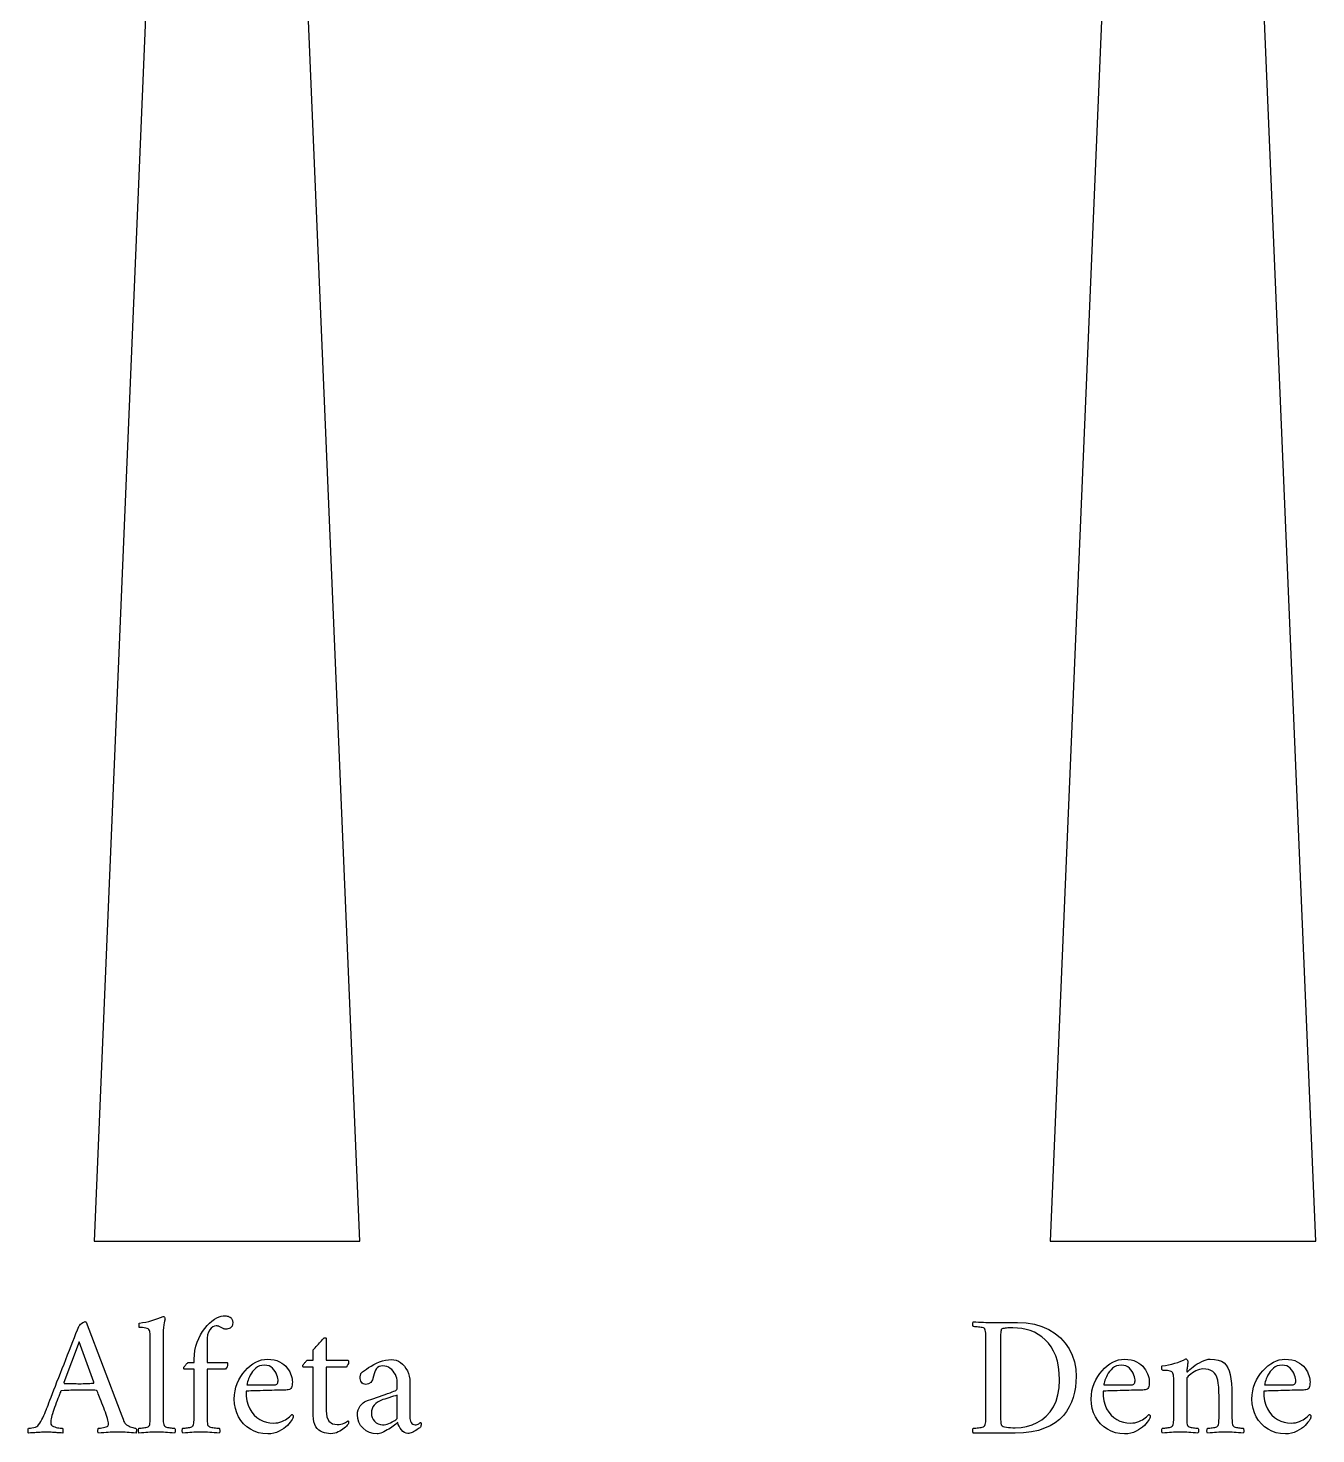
# Model space of a CAD drawing. Header units: millimetres. Extents: x -4 to 95, y -64 to 50.
# Drawn here: x -3.74 to 20.5, y -63.63 to -37.16 of the extents above; entities that cross this region are included whole.
import ezdxf

# ---------------------------------------------------------------- set-up
doc = ezdxf.new("R2010")
doc.units = ezdxf.units.MM
doc.layers.add('CUT_OUTER', color=1, linetype='Continuous')
doc.layers.add('TEXT', color=5, linetype='Continuous')

msp = doc.modelspace()

# ---------------------------------------------------------------- linework, layer by layer
at = {"layer": 'CUT_OUTER'}
for points in [[(-2.5, -60), (2.5, -60), (0.4, -10), (-0.4, -10)], [(15.5, -60), (20.5, -60), (18.4, -10), (17.6, -10)]]:
    msp.add_lwpolyline(points, close=True, dxfattribs=at)
at = {"layer": 'TEXT'}
for points in [[(-0.071, -61.4032), (-0.0386, -61.4036), (-0.0125, -61.4048), (0.0074, -61.4069), (0.021, -61.4097), (0.0324, -61.4141), (0.0456, -61.421), (0.0606, -61.4302), (0.0774, -61.4419), (0.0824, -61.4478), (0.0875, -61.4556), (0.0928, -61.4655), (0.0984, -61.4774), (0.1033, -61.4903), (0.1069, -61.5032), (0.109, -61.5161), (0.1097, -61.529), (0.1068, -61.567), (0.098, -61.5972), (0.0834, -61.6195), (0.0629, -61.6339), (0.0404, -61.643), (0.0198, -61.6496), (0.0009, -61.6535), (-0.0161, -61.6548), (-0.0274, -61.6542), (-0.0387, -61.6524), (-0.05, -61.6494), (-0.0613, -61.6452), (-0.0728, -61.6401), (-0.0847, -61.6347), (-0.097, -61.6288), (-0.1097, -61.6226), (-0.122, -61.6151), (-0.1331, -61.6089), (-0.1429, -61.6038), (-0.1516, -61.6), (-0.1607, -61.5972), (-0.1718, -61.5952), (-0.1849, -61.594), (-0.2, -61.5935), (-0.2344, -61.5982), (-0.2665, -61.6121), (-0.2965, -61.6353), (-0.3242, -61.6677), (-0.3473, -61.7095), (-0.3633, -61.7605), (-0.3723, -61.8208), (-0.3742, -61.8903), (-0.3742, -62.2806), (0, -62.2806), (0.0056, -62.2823), (0.0097, -62.2871), (0.0121, -62.2952), (0.0129, -62.3065), (0.0129, -62.3095), (0.0129, -62.3121), (0.0129, -62.3143), (0.0129, -62.3161), (0.0103, -62.3413), (0.0024, -62.3653), (-0.0107, -62.3881), (-0.029, -62.4097), (-0.3742, -62.4097), (-0.3742, -63.2355), (-0.3741, -63.2704), (-0.3738, -63.304), (-0.3733, -63.3365), (-0.3726, -63.3677), (-0.3711, -63.397), (-0.3681, -63.4234), (-0.3638, -63.447), (-0.3581, -63.4677), (-0.3525, -63.4756), (-0.3423, -63.4831), (-0.3275, -63.4901), (-0.3081, -63.4968), (-0.2859, -63.5027), (-0.2629, -63.5077), (-0.2391, -63.5116), (-0.2145, -63.5145), (-0.1914, -63.5166), (-0.1722, -63.5181), (-0.1568, -63.5191), (-0.1452, -63.5194), (-0.1408, -63.527), (-0.1375, -63.5371), (-0.1352, -63.5496), (-0.1339, -63.5645), (-0.134, -63.5794), (-0.1359, -63.5919), (-0.1396, -63.602), (-0.1452, -63.6097), (-0.1925, -63.6066), (-0.2379, -63.6036), (-0.2812, -63.6009), (-0.3226, -63.5984), (-0.3637, -63.5963), (-0.4065, -63.5948), (-0.4508, -63.5939), (-0.4968, -63.5935), (-0.5408, -63.5939), (-0.5827, -63.5948), (-0.6223, -63.5963), (-0.6597, -63.5984), (-0.6975, -63.6009), (-0.7383, -63.6036), (-0.7822, -63.6066), (-0.829, -63.6097), (-0.8346, -63.602), (-0.8383, -63.5919), (-0.8402, -63.5794), (-0.8403, -63.5645), (-0.839, -63.5496), (-0.8367, -63.5371), (-0.8334, -63.527), (-0.829, -63.5194), (-0.8177, -63.5191), (-0.8032, -63.5181), (-0.7855, -63.5166), (-0.7645, -63.5145), (-0.7421, -63.5116), (-0.7202, -63.5077), (-0.6986, -63.5027), (-0.6774, -63.4968), (-0.6589, -63.4901), (-0.6452, -63.4831), (-0.6363, -63.4756), (-0.6323, -63.4677), (-0.6265, -63.447), (-0.6222, -63.4234), (-0.6193, -63.397), (-0.6177, -63.3677), (-0.617, -63.3365), (-0.6165, -63.304), (-0.6162, -63.2704), (-0.6161, -63.2355), (-0.6161, -62.4097), (-0.8, -62.4097), (-0.803, -62.409), (-0.8056, -62.4069), (-0.8079, -62.4033), (-0.8097, -62.3984), (-0.8111, -62.393), (-0.8121, -62.3883), (-0.8127, -62.3842), (-0.8129, -62.3806), (-0.8117, -62.3763), (-0.8081, -62.3698), (-0.802, -62.361), (-0.7935, -62.35), (-0.7838, -62.338), (-0.7738, -62.3262), (-0.7636, -62.3146), (-0.7532, -62.3032), (-0.7441, -62.2933), (-0.7375, -62.2863), (-0.7336, -62.2821), (-0.7323, -62.2806), (-0.6161, -62.2806), (-0.6161, -62.2194), (-0.6126, -62.1353), (-0.602, -62.054), (-0.5844, -61.9756), (-0.5597, -61.9), (-0.5295, -61.8281), (-0.4956, -61.7609), (-0.4578, -61.6983), (-0.4161, -61.6403), (-0.3722, -61.5877), (-0.3274, -61.5411), (-0.2819, -61.5006), (-0.2355, -61.4661), (-0.1901, -61.4386), (-0.1476, -61.419), (-0.1079, -61.4072), (-0.071, -61.4032)], [(-3.3968, -63.1613), (-3.3949, -63.1564), (-3.3891, -63.1415), (-3.3795, -63.1168), (-3.3661, -63.0823), (-3.3495, -63.0392), (-3.3302, -62.9891), (-3.3084, -62.932), (-3.2839, -62.8677), (-3.2572, -62.7981), (-3.2286, -62.7246), (-3.1983, -62.6473), (-3.1661, -62.5661), (-3.133, -62.4825), (-3.0996, -62.3976), (-3.066, -62.3115), (-3.0323, -62.2242), (-2.9987, -62.1372), (-2.9657, -62.052), (-2.9334, -61.9686), (-2.9016, -61.8871), (-2.8711, -61.8089), (-2.8423, -61.7355), (-2.8154, -61.6669), (-2.7903, -61.6032), (-2.782, -61.5899), (-2.7698, -61.5758), (-2.7537, -61.5609), (-2.7339, -61.5452), (-2.7134, -61.531), (-2.6956, -61.521), (-2.6803, -61.5149), (-2.6677, -61.5129), (-2.6648, -61.513), (-2.6625, -61.5133), (-2.6608, -61.5138), (-2.6597, -61.5145), (-2.6586, -61.5154), (-2.6569, -61.5165), (-2.6545, -61.5178), (-2.6516, -61.5194), (-2.0097, -63.2032), (-1.978, -63.2863), (-1.954, -63.3484), (-1.9377, -63.3895), (-1.929, -63.4097), (-1.9191, -63.4268), (-1.9052, -63.4427), (-1.8876, -63.4575), (-1.8661, -63.471), (-1.8427, -63.483), (-1.8194, -63.4931), (-1.796, -63.5015), (-1.7726, -63.5081), (-1.7513, -63.513), (-1.7343, -63.5165), (-1.7215, -63.5186), (-1.7129, -63.5194), (-1.7075, -63.5285), (-1.704, -63.5399), (-1.7026, -63.5535), (-1.7032, -63.5694), (-1.7048, -63.5846), (-1.7065, -63.5964), (-1.7081, -63.6047), (-1.7097, -63.6097), (-1.7552, -63.6066), (-1.7984, -63.6036), (-1.8391, -63.6009), (-1.8774, -63.5984), (-1.9163, -63.5963), (-1.9589, -63.5948), (-2.005, -63.5939), (-2.0548, -63.5935), (-2.1074, -63.5939), (-2.1552, -63.5948), (-2.1985, -63.5963), (-2.2371, -63.5984), (-2.2757, -63.6009), (-2.319, -63.6036), (-2.3668, -63.6066), (-2.4194, -63.6097), (-2.4249, -63.602), (-2.4286, -63.5919), (-2.4305, -63.5794), (-2.4306, -63.5645), (-2.4291, -63.5496), (-2.4262, -63.5371), (-2.4219, -63.527), (-2.4161, -63.5194), (-2.3996, -63.5186), (-2.379, -63.5165), (-2.3544, -63.513), (-2.3258, -63.5081), (-2.2976, -63.5019), (-2.2742, -63.4948), (-2.2556, -63.4866), (-2.2419, -63.4774), (-2.2363, -63.4698), (-2.2323, -63.4597), (-2.2298, -63.4472), (-2.229, -63.4323), (-2.2303, -63.4152), (-2.2343, -63.3931), (-2.2408, -63.366), (-2.25, -63.3339), (-2.2612, -63.2981), (-2.2738, -63.2601), (-2.2878, -63.2199), (-2.3032, -63.1774), (-2.3194, -63.1342), (-2.3355, -63.0915), (-2.3516, -63.0495), (-2.3677, -63.0081), (-2.3832, -62.9688), (-2.3972, -62.9331), (-2.4098, -62.901), (-2.421, -62.8726), (-2.4301, -62.8493), (-2.4367, -62.8327), (-2.4406, -62.8227), (-2.4419, -62.8194), (-2.4423, -62.819), (-2.4435, -62.8177), (-2.4456, -62.8157), (-2.4484, -62.8129), (-2.4516, -62.8101), (-2.4548, -62.8081), (-2.4581, -62.8069), (-2.4613, -62.8065), (-2.4869, -62.805), (-2.5153, -62.804), (-2.5466, -62.8034), (-2.5806, -62.8032), (-2.6155, -62.8032), (-2.6492, -62.8032), (-2.6817, -62.8032), (-2.7129, -62.8032), (-2.721, -62.8032), (-2.729, -62.8032), (-2.7371, -62.8032), (-2.7452, -62.8032), (-2.753, -62.8032), (-2.7605, -62.8032), (-2.7675, -62.8032), (-2.7742, -62.8032), (-2.8208, -62.8033), (-2.8637, -62.8036), (-2.903, -62.8041), (-2.9387, -62.8048), (-2.975, -62.8059), (-3.0161, -62.8077), (-3.0621, -62.81), (-3.1129, -62.8129), (-3.1147, -62.8132), (-3.1169, -62.8141), (-3.1196, -62.8156), (-3.1226, -62.8177), (-3.1254, -62.8199), (-3.1274, -62.8214), (-3.1286, -62.8223), (-3.129, -62.8226), (-3.1305, -62.8266), (-3.1351, -62.8387), (-3.1426, -62.8589), (-3.1532, -62.8871), (-3.1659, -62.9209), (-3.1798, -62.9577), (-3.195, -62.9975), (-3.2113, -63.0403), (-3.2277, -63.084), (-3.2431, -63.1262), (-3.2576, -63.167), (-3.271, -63.2065), (-3.2842, -63.2452), (-3.2948, -63.2806), (-3.3027, -63.3129), (-3.3081, -63.3419), (-3.3116, -63.3679), (-3.3141, -63.3911), (-3.3156, -63.4115), (-3.3161, -63.429), (-3.313, -63.4459), (-3.3036, -63.4609), (-3.288, -63.4741), (-3.2661, -63.4855), (-3.2409, -63.4951), (-3.2153, -63.5028), (-3.1893, -63.5088), (-3.1629, -63.5129), (-3.1388, -63.5157), (-3.1198, -63.5177), (-3.1057, -63.519), (-3.0968, -63.5194), (-3.0938, -63.5243), (-3.0911, -63.5327), (-3.0889, -63.5445), (-3.0871, -63.5597), (-3.0861, -63.5755), (-3.0863, -63.5891), (-3.0877, -63.6005), (-3.0903, -63.6097), (-3.1199, -63.6081), (-3.1472, -63.6065), (-3.1723, -63.6048), (-3.1952, -63.6032), (-3.2169, -63.6016), (-3.2387, -63.6), (-3.2605, -63.5984), (-3.2823, -63.5968), (-3.3057, -63.5954), (-3.3327, -63.5944), (-3.363, -63.5938), (-3.3968, -63.5935), (-3.4308, -63.5938), (-3.4621, -63.5944), (-3.4905, -63.5954), (-3.5161, -63.5968), (-3.5403, -63.5984), (-3.5645, -63.6), (-3.5887, -63.6016), (-3.6129, -63.6032), (-3.6387, -63.6048), (-3.6677, -63.6065), (-3.7, -63.6081), (-3.7355, -63.6097), (-3.7383, -63.6047), (-3.7403, -63.5964), (-3.7415, -63.5846), (-3.7419, -63.5694), (-3.7415, -63.5535), (-3.7403, -63.5399), (-3.7383, -63.5285), (-3.7355, -63.5194), (-3.7184, -63.5184), (-3.6964, -63.5157), (-3.6693, -63.5112), (-3.6371, -63.5048), (-3.6053, -63.4965), (-3.5794, -63.4859), (-3.5594, -63.4731), (-3.5452, -63.4581), (-3.5219, -63.4265), (-3.5004, -63.3931), (-3.4807, -63.358), (-3.4629, -63.321), (-3.4461, -63.2826), (-3.4294, -63.2431), (-3.413, -63.2027), (-3.3968, -63.1613)], [(-1.4419, -61.8419), (-1.442, -61.8233), (-1.4423, -61.8028), (-1.4428, -61.7805), (-1.4435, -61.7565), (-1.4451, -61.7328), (-1.448, -61.7117), (-1.4523, -61.6932), (-1.4581, -61.6774), (-1.4672, -61.6613), (-1.4819, -61.6484), (-1.5019, -61.6387), (-1.5274, -61.6323), (-1.5561, -61.628), (-1.5859, -61.625), (-1.6166, -61.6232), (-1.6484, -61.6226), (-1.6499, -61.6201), (-1.6512, -61.6125), (-1.6523, -61.5999), (-1.6532, -61.5823), (-1.6533, -61.5644), (-1.652, -61.5512), (-1.6493, -61.5426), (-1.6452, -61.5387), (-1.5859, -61.5309), (-1.5274, -61.5206), (-1.4698, -61.5076), (-1.4129, -61.4919), (-1.3573, -61.4743), (-1.3032, -61.4552), (-1.2508, -61.4348), (-1.2, -61.4129), (-1.1936, -61.414), (-1.1875, -61.4173), (-1.1816, -61.4229), (-1.1758, -61.4306), (-1.1709, -61.4394), (-1.1673, -61.448), (-1.1652, -61.4564), (-1.1645, -61.4645), (-1.1656, -61.469), (-1.169, -61.4823), (-1.1745, -61.5044), (-1.1823, -61.5355), (-1.19, -61.5748), (-1.1956, -61.6218), (-1.1989, -61.6764), (-1.2, -61.7387), (-1.2, -63.2355), (-1.1999, -63.2704), (-1.1996, -63.304), (-1.1991, -63.3365), (-1.1984, -63.3677), (-1.1969, -63.397), (-1.194, -63.4234), (-1.1896, -63.447), (-1.1839, -63.4677), (-1.1785, -63.4756), (-1.169, -63.4831), (-1.1551, -63.4901), (-1.1371, -63.4968), (-1.1165, -63.5027), (-1.0952, -63.5077), (-1.073, -63.5116), (-1.05, -63.5145), (-1.0283, -63.5166), (-1.0101, -63.5181), (-0.9953, -63.5191), (-0.9839, -63.5194), (-0.9795, -63.527), (-0.9762, -63.5371), (-0.9739, -63.5496), (-0.9726, -63.5645), (-0.9727, -63.5794), (-0.9746, -63.5919), (-0.9783, -63.602), (-0.9839, -63.6097), (-1.0308, -63.6066), (-1.075, -63.6036), (-1.1163, -63.6009), (-1.1548, -63.5984), (-1.1931, -63.5963), (-1.2339, -63.5948), (-1.277, -63.5939), (-1.3226, -63.5935), (-1.3666, -63.5939), (-1.4085, -63.5948), (-1.4481, -63.5963), (-1.4855, -63.5984), (-1.5233, -63.6009), (-1.5641, -63.6036), (-1.608, -63.6066), (-1.6548, -63.6097), (-1.6604, -63.602), (-1.6641, -63.5919), (-1.666, -63.5794), (-1.6661, -63.5645), (-1.6648, -63.5496), (-1.6625, -63.5371), (-1.6592, -63.527), (-1.6548, -63.5194), (-1.6435, -63.5191), (-1.629, -63.5181), (-1.6113, -63.5166), (-1.5903, -63.5145), (-1.5679, -63.5116), (-1.546, -63.5077), (-1.5244, -63.5027), (-1.5032, -63.4968), (-1.4847, -63.4901), (-1.471, -63.4831), (-1.4621, -63.4756), (-1.4581, -63.4677), (-1.4523, -63.447), (-1.448, -63.4234), (-1.4451, -63.397), (-1.4435, -63.3677), (-1.4428, -63.3365), (-1.4423, -63.304), (-1.442, -63.2704), (-1.4419, -63.2355)], [(14.8806, -61.5258), (15.0472, -61.5342), (15.2016, -61.5593), (15.344, -61.6011), (15.4742, -61.6597), (15.5911, -61.7327), (15.6935, -61.8177), (15.7815, -61.9149), (15.8548, -62.0242), (15.9127, -62.1434), (15.954, -62.2706), (15.9788, -62.4055), (15.9871, -62.5484), (15.9837, -62.6478), (15.9734, -62.746), (15.9563, -62.8429), (15.9323, -62.9387), (15.9001, -63.0315), (15.8585, -63.1194), (15.8074, -63.2024), (15.7468, -63.2806), (15.6757, -63.3525), (15.5931, -63.4165), (15.4991, -63.4727), (15.3935, -63.521), (15.2754, -63.5598), (15.1435, -63.5875), (14.998, -63.6041), (14.8387, -63.6097), (14.0516, -63.6097), (14.0461, -63.602), (14.0423, -63.5919), (14.0404, -63.5794), (14.0403, -63.5645), (14.0416, -63.5496), (14.044, -63.5371), (14.0473, -63.527), (14.0516, -63.5194), (14.0633, -63.5191), (14.079, -63.5181), (14.0988, -63.5166), (14.1226, -63.5145), (14.1481, -63.5116), (14.173, -63.5077), (14.1973, -63.5027), (14.221, -63.4968), (14.2416, -63.4901), (14.2569, -63.4831), (14.2666, -63.4756), (14.271, -63.4677), (14.2767, -63.447), (14.281, -63.4234), (14.284, -63.397), (14.2855, -63.3677), (14.2862, -63.3365), (14.2867, -63.304), (14.287, -63.2704), (14.2871, -63.2355), (14.2871, -61.8903), (14.287, -61.8553), (14.2867, -61.8214), (14.2862, -61.7884), (14.2855, -61.7565), (14.284, -61.7265), (14.281, -61.6996), (14.2767, -61.6757), (14.271, -61.6548), (14.2666, -61.6458), (14.2569, -61.6379), (14.2416, -61.6313), (14.221, -61.6258), (14.1973, -61.6213), (14.173, -61.6173), (14.1481, -61.614), (14.1226, -61.6113), (14.0988, -61.6092), (14.079, -61.6077), (14.0633, -61.6068), (14.0516, -61.6065), (14.0473, -61.5988), (14.044, -61.5887), (14.0416, -61.5762), (14.0403, -61.5613), (14.0404, -61.5464), (14.0423, -61.5339), (14.0461, -61.5238), (14.0516, -61.5161), (14.0998, -61.5178), (14.1476, -61.5198), (14.195, -61.5219), (14.2419, -61.5242), (14.2885, -61.5263), (14.3347, -61.5278), (14.3804, -61.5287), (14.4258, -61.529), (14.4748, -61.5289), (14.5282, -61.5286), (14.5861, -61.5281), (14.6484, -61.5274), (14.7113, -61.5267), (14.771, -61.5262), (14.8274, -61.5259), (14.8806, -61.5258)], [(14.5645, -61.8968), (14.5645, -63.2387), (14.5645, -63.2517), (14.5645, -63.2681), (14.5645, -63.288), (14.5645, -63.3113), (14.5648, -63.3361), (14.5657, -63.3605), (14.5672, -63.3845), (14.5694, -63.4081), (14.5719, -63.4291), (14.5746, -63.4456), (14.5775, -63.4574), (14.5806, -63.4645), (14.5939, -63.4764), (14.6141, -63.4863), (14.6414, -63.4942), (14.6758, -63.5), (14.7144, -63.5042), (14.7544, -63.5073), (14.7959, -63.5091), (14.8387, -63.5097), (14.9493, -63.5036), (15.0552, -63.4855), (15.1566, -63.4552), (15.2532, -63.4129), (15.343, -63.3582), (15.4238, -63.2907), (15.4955, -63.2106), (15.5581, -63.1177), (15.6089, -63.0118), (15.6452, -62.8923), (15.6669, -62.7594), (15.6742, -62.6129), (15.6697, -62.4841), (15.656, -62.3653), (15.6334, -62.2567), (15.6016, -62.1581), (15.5621, -62.0689), (15.5161, -61.9883), (15.4637, -61.9164), (15.4048, -61.8532), (15.3407, -61.7984), (15.2726, -61.7516), (15.2004, -61.7129), (15.1242, -61.6823), (15.0451, -61.659), (14.9641, -61.6423), (14.8814, -61.6324), (14.7968, -61.629), (14.7851, -61.6291), (14.7694, -61.6294), (14.7496, -61.6299), (14.7258, -61.6306), (14.7004, -61.6318), (14.6758, -61.6335), (14.652, -61.6358), (14.629, -61.6387), (14.6089, -61.6425), (14.5935, -61.6476), (14.5831, -61.6538), (14.5774, -61.6613), (14.5731, -61.6787), (14.5698, -61.6988), (14.5674, -61.7215), (14.5661, -61.7468), (14.5654, -61.7737), (14.5649, -61.8012), (14.5646, -61.8293), (14.5645, -61.8581), (14.5645, -61.8629), (14.5645, -61.8677), (14.5645, -61.8726), (14.5645, -61.8774), (14.5645, -61.8823), (14.5645, -61.8871), (14.5645, -61.8919), (14.5645, -61.8968)], [(-2.7806, -61.8935), (-3.0677, -62.6613), (-3.0676, -62.6617), (-3.0673, -62.6629), (-3.0668, -62.6649), (-3.0661, -62.6677), (-3.0652, -62.6706), (-3.0641, -62.6726), (-3.0628, -62.6738), (-3.0613, -62.6742), (-3.0291, -62.6757), (-2.994, -62.677), (-2.9557, -62.6781), (-2.9145, -62.679), (-2.8739, -62.6797), (-2.8375, -62.6802), (-2.8053, -62.6805), (-2.7774, -62.6806), (-2.7412, -62.6804), (-2.7069, -62.6798), (-2.6743, -62.6788), (-2.6435, -62.6774), (-2.613, -62.6758), (-2.581, -62.6742), (-2.5477, -62.6726), (-2.5129, -62.671), (-2.51, -62.6705), (-2.5077, -62.669), (-2.5059, -62.6664), (-2.5048, -62.6629), (-2.5041, -62.6594), (-2.5036, -62.6569), (-2.5033, -62.6553), (-2.5032, -62.6548)], [(1.8677, -62.2387), (2.2742, -62.2387), (2.2812, -62.2409), (2.2863, -62.2476), (2.2893, -62.2587), (2.2903, -62.2742), (2.2875, -62.2982), (2.279, -62.3218), (2.2649, -62.345), (2.2452, -62.3677), (1.8677, -62.3677), (1.8677, -63.1935), (1.8808, -63.3065), (1.9202, -63.3871), (1.9857, -63.4355), (2.0774, -63.4516), (2.1121, -63.4498), (2.1452, -63.4444), (2.1766, -63.4353), (2.2065, -63.4226), (2.2329, -63.4091), (2.254, -63.3976), (2.27, -63.3881), (2.2806, -63.3806), (2.2849, -63.3831), (2.2879, -63.3871), (2.2897, -63.3927), (2.2903, -63.4), (2.2895, -63.4163), (2.2871, -63.4298), (2.2831, -63.4405), (2.2774, -63.4484), (2.2646, -63.4623), (2.2488, -63.4782), (2.2299, -63.4962), (2.2081, -63.5161), (2.1836, -63.5365), (2.1569, -63.5556), (2.1279, -63.5736), (2.0968, -63.5903), (2.0637, -63.6044), (2.029, -63.6145), (1.9927, -63.6206), (1.9548, -63.6226), (1.9148, -63.6208), (1.8754, -63.6153), (1.8366, -63.6063), (1.7984, -63.5935), (1.7622, -63.5762), (1.7294, -63.5532), (1.7001, -63.5246), (1.6742, -63.4903), (1.653, -63.4494), (1.6379, -63.4008), (1.6288, -63.3446), (1.6258, -63.2806), (1.6258, -62.3677), (1.4419, -62.3677), (1.4389, -62.367), (1.4363, -62.3649), (1.4341, -62.3614), (1.4323, -62.3565), (1.4308, -62.3511), (1.4298, -62.3464), (1.4292, -62.3422), (1.429, -62.3387), (1.4302, -62.3344), (1.4339, -62.3278), (1.4399, -62.3191), (1.4484, -62.3081), (1.4582, -62.2961), (1.4681, -62.2843), (1.4783, -62.2727), (1.4887, -62.2613), (1.4979, -62.2514), (1.5044, -62.2444), (1.5084, -62.2401), (1.5097, -62.2387), (1.6258, -62.2387), (1.6258, -62.0419), (1.6426, -62.0235), (1.6609, -62.0036), (1.6805, -61.9824), (1.7016, -61.9597), (1.7229, -61.9367), (1.7431, -61.9145), (1.7624, -61.8931), (1.7806, -61.8726), (1.7964, -61.8547), (1.8081, -61.8415), (1.8157, -61.833), (1.8194, -61.829), (1.8261, -61.8234), (1.8335, -61.8194), (1.8414, -61.8169), (1.85, -61.8161), (1.8578, -61.8167), (1.8633, -61.8185), (1.8666, -61.8216), (1.8677, -61.8258)], [(0.3613, -62.8194), (0.3643, -62.9153), (0.3766, -63.0032), (0.3982, -63.0831), (0.429, -63.1548), (0.4675, -63.2182), (0.5121, -63.273), (0.5627, -63.3191), (0.6194, -63.3565), (0.6802, -63.3854), (0.7435, -63.406), (0.8093, -63.4184), (0.8774, -63.4226), (0.92, -63.4207), (0.9605, -63.4149), (0.999, -63.4053), (1.0355, -63.3919), (1.0696, -63.376), (1.1008, -63.3589), (1.1292, -63.3405), (1.1548, -63.321), (1.1772, -63.3019), (1.196, -63.2851), (1.2111, -63.2705), (1.2226, -63.2581), (1.2247, -63.2588), (1.2278, -63.2609), (1.232, -63.2644), (1.2371, -63.2694), (1.242, -63.2755), (1.2456, -63.2827), (1.2477, -63.2908), (1.2484, -63.3), (1.2472, -63.3133), (1.2435, -63.3274), (1.2375, -63.3423), (1.229, -63.3581), (1.2125, -63.3818), (1.1919, -63.4077), (1.1673, -63.4358), (1.1387, -63.4661), (1.106, -63.4967), (1.0694, -63.5254), (1.0286, -63.5523), (0.9839, -63.5774), (0.9353, -63.5986), (0.8831, -63.6137), (0.8272, -63.6228), (0.7677, -63.6258), (0.6784, -63.6204), (0.5944, -63.604), (0.5155, -63.5768), (0.4419, -63.5387), (0.3748, -63.4913), (0.3153, -63.4363), (0.2635, -63.3736), (0.2194, -63.3032), (0.1841, -63.2268), (0.1589, -63.146), (0.1437, -63.0607), (0.1387, -62.971), (0.1422, -62.8932), (0.1528, -62.8181), (0.1705, -62.7457), (0.1952, -62.6758), (0.2256, -62.6095), (0.2605, -62.5476), (0.2998, -62.4901), (0.3435, -62.4371), (0.3906, -62.389), (0.4399, -62.3464), (0.4914, -62.3092), (0.5452, -62.2774), (0.5996, -62.252), (0.6532, -62.2339), (0.706, -62.223), (0.7581, -62.2194), (0.8259, -62.2224), (0.8875, -62.2315), (0.9428, -62.2466), (0.9919, -62.2677), (1.0355, -62.2933), (1.0742, -62.3218), (1.1081, -62.353), (1.1371, -62.3871), (1.1617, -62.4226), (1.1823, -62.4581), (1.1988, -62.4935), (1.2113, -62.529), (1.2205, -62.5631), (1.227, -62.5944), (1.2309, -62.6228), (1.2323, -62.6484), (1.2312, -62.6804), (1.2282, -62.7089), (1.2232, -62.7337), (1.2161, -62.7548), (1.2063, -62.772), (1.1927, -62.7847), (1.1756, -62.7929), (1.1548, -62.7968), (1.1368, -62.7983), (1.1117, -62.7996), (1.0795, -62.8007), (1.0403, -62.8016), (0.9961, -62.8025), (0.9488, -62.8036), (0.8985, -62.8049), (0.8452, -62.8065), (0.7905, -62.8081), (0.7363, -62.8097), (0.6825, -62.8113), (0.629, -62.8129), (0.5778, -62.8144), (0.5306, -62.8157), (0.4875, -62.8168), (0.4484, -62.8177), (0.4151, -62.8184), (0.3895, -62.819), (0.3716, -62.8193), (0.3613, -62.8194)], [(0.3774, -62.7032), (0.8903, -62.7032), (0.9043, -62.7022), (0.9173, -62.6992), (0.9293, -62.6942), (0.9403, -62.6871), (0.9497, -62.6774), (0.9569, -62.6645), (0.9618, -62.6484), (0.9645, -62.629), (0.9643, -62.6077), (0.9605, -62.5823), (0.953, -62.5528), (0.9419, -62.5194), (0.9271, -62.4847), (0.9085, -62.4516), (0.886, -62.4202), (0.8597, -62.3903), (0.8289, -62.3649), (0.7931, -62.3468), (0.7523, -62.3359), (0.7065, -62.3323), (0.6587, -62.3358), (0.6153, -62.3464), (0.5764, -62.364), (0.5419, -62.3887), (0.5114, -62.4179), (0.4843, -62.4492), (0.4606, -62.4825), (0.4403, -62.5177), (0.4232, -62.553), (0.4089, -62.5863), (0.3974, -62.6175), (0.3887, -62.6468), (0.3826, -62.6715), (0.3786, -62.6891), (0.3769, -62.6997), (0.3774, -62.7032)], [(3.1, -62.2258), (3.1445, -62.2294), (3.1875, -62.2403), (3.2291, -62.2585), (3.2694, -62.2839), (3.307, -62.3153), (3.3407, -62.3516), (3.3707, -62.3927), (3.3968, -62.4387), (3.4179, -62.4887), (3.4331, -62.5419), (3.4421, -62.5984), (3.4452, -62.6581), (3.4452, -63.3065), (3.4466, -63.336), (3.4508, -63.3633), (3.4579, -63.3884), (3.4677, -63.4113), (3.4808, -63.4303), (3.4976, -63.444), (3.5179, -63.4521), (3.5419, -63.4548), (3.5633, -63.4536), (3.5823, -63.45), (3.5988, -63.444), (3.6129, -63.4355), (3.6246, -63.4268), (3.6339, -63.4202), (3.6407, -63.4155), (3.6452, -63.4129), (3.6482, -63.4135), (3.6508, -63.4153), (3.653, -63.4183), (3.6548, -63.4226), (3.6562, -63.4272), (3.6573, -63.4315), (3.6579, -63.4353), (3.6581, -63.4387), (3.6571, -63.4558), (3.654, -63.4718), (3.649, -63.4865), (3.6419, -63.5), (3.6307, -63.5089), (3.6165, -63.5194), (3.5993, -63.5315), (3.579, -63.5452), (3.5571, -63.5593), (3.5347, -63.5726), (3.5119, -63.5851), (3.4887, -63.5968), (3.466, -63.6067), (3.4448, -63.6137), (3.4249, -63.6179), (3.4065, -63.6194), (3.3735, -63.6151), (3.3423, -63.6024), (3.313, -63.5812), (3.2855, -63.5516), (3.2612, -63.5175), (3.2415, -63.4831), (3.2265, -63.4482), (3.2161, -63.4129), (3.2076, -63.4208), (3.1948, -63.4315), (3.1777, -63.445), (3.1565, -63.4613), (3.1322, -63.4791), (3.106, -63.4972), (3.0781, -63.5154), (3.0484, -63.5339), (3.0178, -63.5518), (2.9875, -63.5685), (2.9574, -63.5841), (2.9274, -63.5984), (2.8987, -63.6104), (2.8722, -63.619), (2.8479, -63.6241), (2.8258, -63.6258), (2.7514, -63.6193), (2.6831, -63.5996), (2.6208, -63.5668), (2.5645, -63.521), (2.5179, -63.4656), (2.4847, -63.4044), (2.4647, -63.3374), (2.4581, -63.2645), (2.4614, -63.2178), (2.4714, -63.1746), (2.488, -63.1348), (2.5113, -63.0984), (2.5378, -63.0668), (2.5641, -63.0415), (2.5902, -63.0225), (2.6161, -63.0097), (2.6626, -62.9932), (2.7117, -62.9762), (2.7634, -62.9586), (2.8177, -62.9403), (2.8725, -62.9219), (2.9254, -62.9036), (2.9765, -62.8856), (3.0258, -62.8677), (3.071, -62.851), (3.1097, -62.8363), (3.1419, -62.8236), (3.1677, -62.8129), (3.1794, -62.8078), (3.1887, -62.802), (3.1956, -62.7957), (3.2, -62.7887), (3.2028, -62.7797), (3.2048, -62.7673), (3.206, -62.7515), (3.2065, -62.7323), (3.2065, -62.6484), (3.2042, -62.613), (3.1976, -62.5778), (3.1865, -62.5428), (3.171, -62.5081), (3.1516, -62.4748), (3.129, -62.4444), (3.1032, -62.4167), (3.0742, -62.3919), (3.0425, -62.3715), (3.0089, -62.3569), (2.9732, -62.3481), (2.9355, -62.3452), (2.8978, -62.3484), (2.8653, -62.3581), (2.8381, -62.3742), (2.8161, -62.3968), (2.7982, -62.4252), (2.7831, -62.4589), (2.7708, -62.4978), (2.7613, -62.5419), (2.7411, -62.6083), (2.7097, -62.6556), (2.6669, -62.6841), (2.6129, -62.6935), (2.5886, -62.6909), (2.5673, -62.6831), (2.5491, -62.67), (2.5339, -62.6516), (2.5219, -62.6302), (2.5133, -62.6081), (2.5082, -62.5851), (2.5065, -62.5613), (2.5069, -62.5553), (2.5081, -62.5472), (2.5101, -62.5368), (2.5129, -62.5242), (2.5163, -62.5114), (2.5202, -62.5004), (2.5244, -62.4912), (2.529, -62.4839), (2.5558, -62.4603), (2.5879, -62.4347), (2.6252, -62.4071), (2.6677, -62.3774), (2.7144, -62.3478), (2.7641, -62.3202), (2.8168, -62.2946), (2.8726, -62.271), (2.9297, -62.2512), (2.9867, -62.2371), (3.0434, -62.2286), (3.1, -62.2258)], [(16.4935, -62.8194), (16.4966, -62.9153), (16.5089, -63.0032), (16.5304, -63.0831), (16.5613, -63.1548), (16.5998, -63.2182), (16.6444, -63.273), (16.695, -63.3191), (16.7516, -63.3565), (16.8125, -63.3854), (16.8758, -63.406), (16.9415, -63.4184), (17.0097, -63.4226), (17.0522, -63.4207), (17.0927, -63.4149), (17.1313, -63.4053), (17.1677, -63.3919), (17.2018, -63.376), (17.2331, -63.3589), (17.2615, -63.3405), (17.2871, -63.321), (17.3095, -63.3019), (17.3282, -63.2851), (17.3433, -63.2705), (17.3548, -63.2581), (17.357, -63.2588), (17.3601, -63.2609), (17.3642, -63.2644), (17.3694, -63.2694), (17.3743, -63.2755), (17.3778, -63.2827), (17.3799, -63.2908), (17.3806, -63.3), (17.3794, -63.3133), (17.3758, -63.3274), (17.3698, -63.3423), (17.3613, -63.3581), (17.3448, -63.3818), (17.3242, -63.4077), (17.2996, -63.4358), (17.271, -63.4661), (17.2383, -63.4967), (17.2016, -63.5254), (17.1609, -63.5523), (17.1161, -63.5774), (17.0675, -63.5986), (17.0153, -63.6137), (16.9595, -63.6228), (16.9, -63.6258), (16.8107, -63.6204), (16.7266, -63.604), (16.6478, -63.5768), (16.5742, -63.5387), (16.5071, -63.4913), (16.4476, -63.4363), (16.3958, -63.3736), (16.3516, -63.3032), (16.3163, -63.2268), (16.2911, -63.146), (16.276, -63.0607), (16.271, -62.971), (16.2745, -62.8932), (16.2851, -62.8181), (16.3027, -62.7457), (16.3274, -62.6758), (16.3579, -62.6095), (16.3927, -62.5476), (16.4321, -62.4901), (16.4758, -62.4371), (16.5229, -62.389), (16.5722, -62.3464), (16.6237, -62.3092), (16.6774, -62.2774), (16.7319, -62.252), (16.7855, -62.2339), (16.8383, -62.223), (16.8903, -62.2194), (16.9582, -62.2224), (17.0198, -62.2315), (17.0751, -62.2466), (17.1242, -62.2677), (17.1677, -62.2933), (17.2065, -62.3218), (17.2403, -62.353), (17.2694, -62.3871), (17.294, -62.4226), (17.3145, -62.4581), (17.331, -62.4935), (17.3435, -62.529), (17.3527, -62.5631), (17.3593, -62.5944), (17.3632, -62.6228), (17.3645, -62.6484), (17.3635, -62.6804), (17.3605, -62.7089), (17.3554, -62.7337), (17.3484, -62.7548), (17.3385, -62.772), (17.325, -62.7847), (17.3079, -62.7929), (17.2871, -62.7968), (17.2691, -62.7983), (17.244, -62.7996), (17.2118, -62.8007), (17.1726, -62.8016), (17.1283, -62.8025), (17.081, -62.8036), (17.0307, -62.8049), (16.9774, -62.8065), (16.9228, -62.8081), (16.8685, -62.8097), (16.8147, -62.8113), (16.7613, -62.8129), (16.7101, -62.8144), (16.6629, -62.8157), (16.6198, -62.8168), (16.5806, -62.8177), (16.5474, -62.8184), (16.5218, -62.819), (16.5038, -62.8193), (16.4935, -62.8194)], [(16.5097, -62.7032), (17.0226, -62.7032), (17.0366, -62.7022), (17.0496, -62.6992), (17.0616, -62.6942), (17.0726, -62.6871), (17.082, -62.6774), (17.0891, -62.6645), (17.0941, -62.6484), (17.0968, -62.629), (17.0966, -62.6077), (17.0927, -62.5823), (17.0853, -62.5528), (17.0742, -62.5194), (17.0594, -62.4847), (17.0407, -62.4516), (17.0182, -62.4202), (16.9919, -62.3903), (16.9612, -62.3649), (16.9254, -62.3468), (16.8846, -62.3359), (16.8387, -62.3323), (16.7909, -62.3358), (16.7476, -62.3464), (16.7087, -62.364), (16.6742, -62.3887), (16.6436, -62.4179), (16.6165, -62.4492), (16.5928, -62.4825), (16.5726, -62.5177), (16.5554, -62.553), (16.5411, -62.5863), (16.5296, -62.6175), (16.521, -62.6468), (16.5148, -62.6715), (16.5109, -62.6891), (16.5092, -62.6997), (16.5097, -62.7032)], [(18.5129, -62.2194), (18.5931, -62.2238), (18.6629, -62.2371), (18.7222, -62.2593), (18.771, -62.2903), (18.811, -62.3306), (18.844, -62.3806), (18.8699, -62.4403), (18.8887, -62.5097), (18.9021, -62.5889), (18.9117, -62.6782), (18.9174, -62.7776), (18.9194, -62.8871), (18.9194, -63.2355), (18.9195, -63.2704), (18.9198, -63.304), (18.9203, -63.3365), (18.921, -63.3677), (18.9225, -63.397), (18.9254, -63.4234), (18.9297, -63.447), (18.9355, -63.4677), (18.9408, -63.4756), (18.9504, -63.4831), (18.9642, -63.4901), (18.9823, -63.4968), (19.0027, -63.5027), (19.0238, -63.5077), (19.0455, -63.5116), (19.0677, -63.5145), (19.0887, -63.5166), (19.1065, -63.5181), (19.121, -63.5191), (19.1323, -63.5194), (19.1366, -63.527), (19.1399, -63.5371), (19.1422, -63.5496), (19.1435, -63.5645), (19.1434, -63.5794), (19.1415, -63.5919), (19.1378, -63.602), (19.1323, -63.6097), (19.0854, -63.6066), (19.0415, -63.6036), (19.0007, -63.6009), (18.9629, -63.5984), (18.9253, -63.5963), (18.8851, -63.5948), (18.8422, -63.5939), (18.7968, -63.5935), (18.7526, -63.5939), (18.7105, -63.5948), (18.6704, -63.5963), (18.6323, -63.5984), (18.5938, -63.6009), (18.5524, -63.6036), (18.5083, -63.6066), (18.4613, -63.6097), (18.4557, -63.602), (18.452, -63.5919), (18.4501, -63.5794), (18.45, -63.5645), (18.4513, -63.5496), (18.4536, -63.5371), (18.457, -63.527), (18.4613, -63.5194), (18.4727, -63.5191), (18.4875, -63.5181), (18.5057, -63.5166), (18.5274, -63.5145), (18.5505, -63.5116), (18.573, -63.5077), (18.5949, -63.5027), (18.6161, -63.4968), (18.6347, -63.4901), (18.6484, -63.4831), (18.6573, -63.4756), (18.6613, -63.4677), (18.667, -63.447), (18.6714, -63.4234), (18.6743, -63.397), (18.6758, -63.3677), (18.6765, -63.3365), (18.677, -63.304), (18.6773, -63.2704), (18.6774, -63.2355), (18.6774, -62.9194), (18.6758, -62.8263), (18.671, -62.744), (18.6629, -62.6723), (18.6516, -62.6113), (18.6361, -62.5596), (18.6153, -62.5157), (18.5893, -62.4797), (18.5581, -62.4516), (18.5208, -62.4304), (18.4766, -62.4153), (18.4256, -62.4062), (18.3677, -62.4032), (18.338, -62.4055), (18.3069, -62.4125), (18.2743, -62.4241), (18.2403, -62.4403), (18.2068, -62.4592), (18.1754, -62.4786), (18.1463, -62.4987), (18.1194, -62.5194), (18.0968, -62.5387), (18.0806, -62.5548), (18.071, -62.5677), (18.0677, -62.5774), (18.0677, -63.2355), (18.0678, -63.2704), (18.0681, -63.304), (18.0686, -63.3365), (18.0694, -63.3677), (18.0709, -63.397), (18.0738, -63.4234), (18.0781, -63.447), (18.0839, -63.4677), (18.0892, -63.4756), (18.0988, -63.4831), (18.1126, -63.4901), (18.1306, -63.4968), (18.1511, -63.5027), (18.1722, -63.5077), (18.1939, -63.5116), (18.2161, -63.5145), (18.2371, -63.5166), (18.2548, -63.5181), (18.2694, -63.5191), (18.2806, -63.5194), (18.285, -63.527), (18.2883, -63.5371), (18.2906, -63.5496), (18.2919, -63.5645), (18.2918, -63.5794), (18.2899, -63.5919), (18.2862, -63.602), (18.2806, -63.6097), (18.2338, -63.6066), (18.1899, -63.6036), (18.1491, -63.6009), (18.1113, -63.5984), (18.0737, -63.5963), (18.0335, -63.5948), (17.9906, -63.5939), (17.9452, -63.5935), (17.901, -63.5939), (17.8589, -63.5948), (17.8188, -63.5963), (17.7806, -63.5984), (17.7421, -63.6009), (17.7008, -63.6036), (17.6567, -63.6066), (17.6097, -63.6097), (17.6041, -63.602), (17.6004, -63.5919), (17.5985, -63.5794), (17.5984, -63.5645), (17.5997, -63.5496), (17.602, -63.5371), (17.6053, -63.527), (17.6097, -63.5194), (17.6211, -63.5191), (17.6359, -63.5181), (17.6541, -63.5166), (17.6758, -63.5145), (17.6989, -63.5116), (17.7214, -63.5077), (17.7432, -63.5027), (17.7645, -63.4968), (17.7831, -63.4901), (17.7968, -63.4831), (17.8056, -63.4756), (17.8097, -63.4677), (17.8154, -63.447), (17.8198, -63.4234), (17.8227, -63.397), (17.8242, -63.3677), (17.8249, -63.3365), (17.8254, -63.304), (17.8257, -63.2704), (17.8258, -63.2355), (17.8258, -62.6613), (17.8257, -62.6435), (17.8254, -62.6226), (17.8249, -62.5984), (17.8242, -62.571), (17.8227, -62.5438), (17.8198, -62.5202), (17.8154, -62.5002), (17.8097, -62.4839), (17.8026, -62.4705), (17.7911, -62.4593), (17.7752, -62.4503), (17.7548, -62.4435), (17.7323, -62.4385), (17.7097, -62.4347), (17.6871, -62.4321), (17.6645, -62.4306), (17.644, -62.4299), (17.6274, -62.4294), (17.6149, -62.4291), (17.6065, -62.429), (17.6048, -62.4242), (17.6032, -62.4161), (17.6016, -62.4048), (17.6, -62.3903), (17.5992, -62.3754), (17.6, -62.3629), (17.6024, -62.3528), (17.6065, -62.3452), (17.6673, -62.3361), (17.7274, -62.325), (17.7867, -62.3119), (17.8452, -62.2968), (17.9018, -62.2794), (17.9556, -62.2597), (18.0067, -62.2375), (18.0548, -62.2129), (18.0612, -62.2141), (18.0673, -62.2177), (18.0733, -62.2238), (18.079, -62.2323), (18.084, -62.2415), (18.0875, -62.25), (18.0896, -62.2577), (18.0903, -62.2645), (18.09, -62.2713), (18.0891, -62.2819), (18.0876, -62.2963), (18.0855, -62.3145), (18.0831, -62.3346), (18.0806, -62.3544), (18.0782, -62.3741), (18.0758, -62.3935), (18.0737, -62.4113), (18.0722, -62.4258), (18.0713, -62.4371), (18.071, -62.4452), (18.0714, -62.4508), (18.0726, -62.4548), (18.0746, -62.4573), (18.0774, -62.4581), (18.0792, -62.4577), (18.0815, -62.4565), (18.0841, -62.4544), (18.0871, -62.4516), (18.1057, -62.4327), (18.1294, -62.4113), (18.1582, -62.3875), (18.1919, -62.3613), (18.2291, -62.3346), (18.2681, -62.3093), (18.309, -62.2854), (18.3516, -62.2629), (18.3944, -62.2439), (18.4355, -62.2302), (18.475, -62.2221), (18.5129, -62.2194)], [(19.5194, -62.8194), (19.5224, -62.9153), (19.5347, -63.0032), (19.5562, -63.0831), (19.5871, -63.1548), (19.6256, -63.2182), (19.6702, -63.273), (19.7208, -63.3191), (19.7774, -63.3565), (19.8383, -63.3854), (19.9016, -63.406), (19.9673, -63.4184), (20.0355, -63.4226), (20.078, -63.4207), (20.1185, -63.4149), (20.1571, -63.4053), (20.1935, -63.3919), (20.2276, -63.376), (20.2589, -63.3589), (20.2873, -63.3405), (20.3129, -63.321), (20.3353, -63.3019), (20.354, -63.2851), (20.3692, -63.2705), (20.3806, -63.2581), (20.3828, -63.2588), (20.3859, -63.2609), (20.39, -63.2644), (20.3952, -63.2694), (20.4001, -63.2755), (20.4036, -63.2827), (20.4057, -63.2908), (20.4065, -63.3), (20.4052, -63.3133), (20.4016, -63.3274), (20.3956, -63.3423), (20.3871, -63.3581), (20.3706, -63.3818), (20.35, -63.4077), (20.3254, -63.4358), (20.2968, -63.4661), (20.2641, -63.4967), (20.2274, -63.5254), (20.1867, -63.5523), (20.1419, -63.5774), (20.0933, -63.5986), (20.0411, -63.6137), (19.9853, -63.6228), (19.9258, -63.6258), (19.8365, -63.6204), (19.7524, -63.604), (19.6736, -63.5768), (19.6, -63.5387), (19.5329, -63.4913), (19.4734, -63.4363), (19.4216, -63.3736), (19.3774, -63.3032), (19.3421, -63.2268), (19.3169, -63.146), (19.3018, -63.0607), (19.2968, -62.971), (19.3003, -62.8932), (19.3109, -62.8181), (19.3285, -62.7457), (19.3532, -62.6758), (19.3837, -62.6095), (19.4185, -62.5476), (19.4579, -62.4901), (19.5016, -62.4371), (19.5487, -62.389), (19.598, -62.3464), (19.6495, -62.3092), (19.7032, -62.2774), (19.7577, -62.252), (19.8113, -62.2339), (19.8641, -62.223), (19.9161, -62.2194), (19.984, -62.2224), (20.0456, -62.2315), (20.1009, -62.2466), (20.15, -62.2677), (20.1935, -62.2933), (20.2323, -62.3218), (20.2661, -62.353), (20.2952, -62.3871), (20.3198, -62.4226), (20.3403, -62.4581), (20.3569, -62.4935), (20.3694, -62.529), (20.3785, -62.5631), (20.3851, -62.5944), (20.389, -62.6228), (20.3903, -62.6484), (20.3893, -62.6804), (20.3863, -62.7089), (20.3813, -62.7337), (20.3742, -62.7548), (20.3643, -62.772), (20.3508, -62.7847), (20.3337, -62.7929), (20.3129, -62.7968), (20.2949, -62.7983), (20.2698, -62.7996), (20.2376, -62.8007), (20.1984, -62.8016), (20.1541, -62.8025), (20.1069, -62.8036), (20.0566, -62.8049), (20.0032, -62.8065), (19.9486, -62.8081), (19.8944, -62.8097), (19.8405, -62.8113), (19.7871, -62.8129), (19.7359, -62.8144), (19.6887, -62.8157), (19.6456, -62.8168), (19.6065, -62.8177), (19.5732, -62.8184), (19.5476, -62.819), (19.5296, -62.8193), (19.5194, -62.8194)], [(19.5355, -62.7032), (20.0484, -62.7032), (20.0624, -62.7022), (20.0754, -62.6992), (20.0874, -62.6942), (20.0984, -62.6871), (20.1078, -62.6774), (20.1149, -62.6645), (20.1199, -62.6484), (20.1226, -62.629), (20.1224, -62.6077), (20.1185, -62.5823), (20.1111, -62.5528), (20.1, -62.5194), (20.0852, -62.4847), (20.0665, -62.4516), (20.0441, -62.4202), (20.0177, -62.3903), (19.987, -62.3649), (19.9512, -62.3468), (19.9104, -62.3359), (19.8645, -62.3323), (19.8167, -62.3358), (19.7734, -62.3464), (19.7345, -62.364), (19.7, -62.3887), (19.6695, -62.4179), (19.6423, -62.4492), (19.6186, -62.4825), (19.5984, -62.5177), (19.5813, -62.553), (19.5669, -62.5863), (19.5554, -62.6175), (19.5468, -62.6468), (19.5406, -62.6715), (19.5367, -62.6891), (19.535, -62.6997), (19.5355, -62.7032)], [(2.9323, -63.4548), (2.9603, -63.4532), (2.9895, -63.4484), (3.02, -63.4403), (3.0516, -63.429), (3.0827, -63.4158), (3.1113, -63.402), (3.1375, -63.3876), (3.1613, -63.3726), (3.181, -63.3582), (3.1952, -63.3456), (3.2036, -63.3348), (3.2065, -63.3258), (3.2065, -62.8968), (3.1738, -62.9071), (3.1371, -62.9185), (3.0964, -62.9312), (3.0516, -62.9452), (3.0079, -62.9589), (2.9702, -62.971), (2.9385, -62.9815), (2.9129, -62.9903), (2.8728, -63.0083), (2.8363, -63.0298), (2.8034, -63.055), (2.7742, -63.0839), (2.7502, -63.1163), (2.7331, -63.1524), (2.7228, -63.1921), (2.7194, -63.2355), (2.7232, -63.2777), (2.7347, -63.3173), (2.7538, -63.3543), (2.7806, -63.3887), (2.8131, -63.4176), (2.8492, -63.4383), (2.8889, -63.4507), (2.9323, -63.4548)]]:
    msp.add_lwpolyline(points, close=True, dxfattribs=at)

doc.saveas('drawing.dxf')
